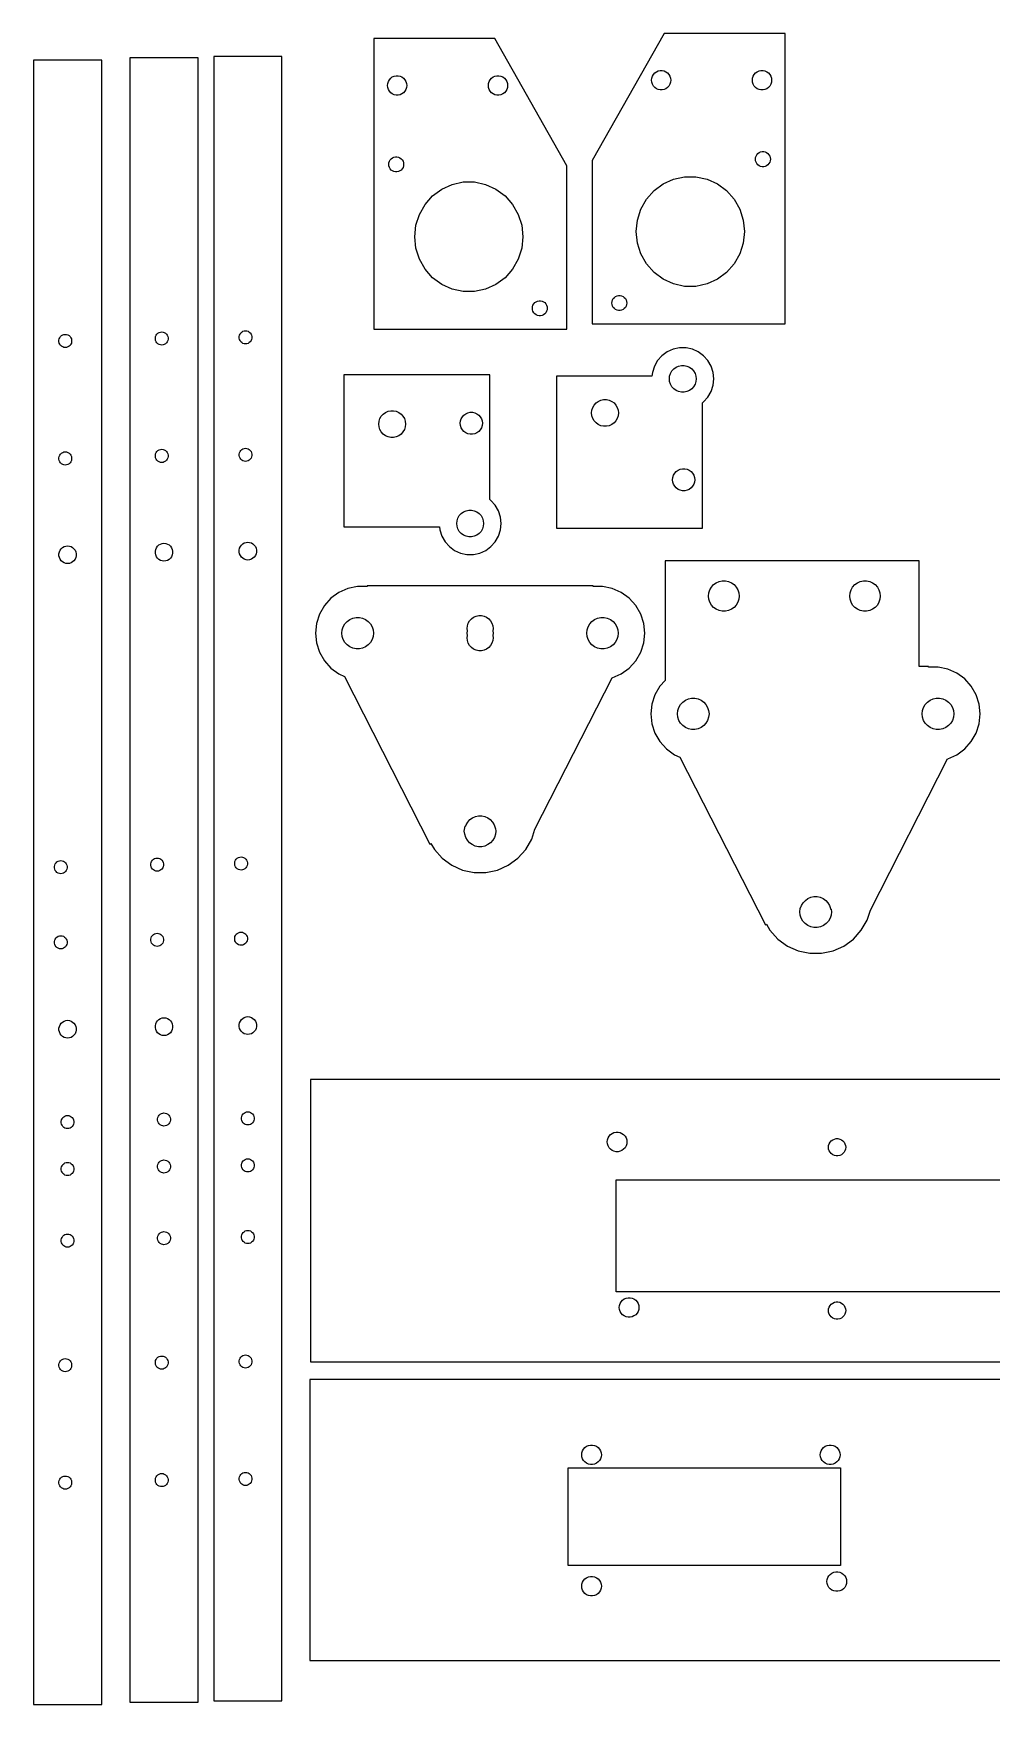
# Model space of a CAD drawing. Extents: x -159 to 1726, y 6 to 408.
# Drawn here: x 316.6 to 520.2, y 16.3 to 371.5 of the extents above; entities that cross this region are included whole.
import ezdxf

# ---------------------------------------------------------------- set-up
doc = ezdxf.new("R2010")
doc.units = 0
doc.layers.add('Layer_1', color=7, linetype='CONTINUOUS')

msp = doc.modelspace()

# ---------------------------------------------------------------- linework, layer by layer
at = {"layer": 'Layer_1', "color": 7}
for points in [[(429.963606, 343.368216), (414.65246, 370.404217), (388.962635, 370.404217), (388.962635, 308.648245), (429.963606, 308.648245)], [(476.360146, 371.516382), (450.670321, 371.516382), (435.359175, 344.480299), (435.359175, 309.760211), (476.360146, 309.760211)], [(337.10417, 366.345069), (337.10417, 16.836465), (351.612756, 16.836465), (351.612756, 366.345069)], [(354.920867, 366.585012), (354.920867, 17.076416), (369.429453, 17.076416), (369.429453, 366.585012)], [(316.614889, 365.810558), (316.614889, 16.301954), (331.123475, 16.301954), (331.123475, 365.810558)], [(393.681559, 358.381629), (393.263993, 358.471887), (392.873891, 358.648462), (392.528478, 358.904417), (392.242834, 359.227822), (392.029289, 359.604801), (391.897394, 360.019469), (391.852732, 360.452002), (391.897394, 360.884532), (392.029289, 361.299211), (392.242834, 361.676189), (392.528478, 361.999595), (392.873891, 362.25554), (393.263993, 362.432125), (393.681559, 362.522382), (394.108596, 362.522382), (394.526161, 362.432125), (394.916237, 362.25554), (395.261677, 361.999595), (395.547321, 361.676189), (395.76084, 361.299211), (395.892761, 360.884532), (395.937422, 360.452002), (395.892761, 360.019469), (395.76084, 359.604801), (395.547321, 359.227822), (395.261677, 358.904417), (394.916237, 358.648462), (394.526161, 358.471887), (394.108596, 358.381629)], [(415.106882, 358.381629), (414.689316, 358.471887), (414.299215, 358.648462), (413.953801, 358.904417), (413.668131, 359.227822), (413.454612, 359.604801), (413.322717, 360.019469), (413.278055, 360.452002), (413.322717, 360.884532), (413.454612, 361.299211), (413.668131, 361.676189), (413.953801, 361.999595), (414.299215, 362.25554), (414.689316, 362.432125), (415.106882, 362.522382), (415.533919, 362.522382), (415.951485, 362.432125), (416.34156, 362.25554), (416.687, 361.999595), (416.972644, 361.676189), (417.186163, 361.299211), (417.318084, 360.884532), (417.362746, 360.452002), (417.318084, 360.019469), (417.186163, 359.604801), (416.972644, 359.227822), (416.687, 358.904417), (416.34156, 358.648462), (415.951485, 358.471887), (415.533919, 358.381629)], [(449.788889, 359.493763), (449.371244, 359.584018), (448.981195, 359.760603), (448.635781, 360.016548), (448.350084, 360.339954), (448.136592, 360.716929), (448.004644, 361.1316), (447.959983, 361.564141), (448.004644, 361.996671), (448.136592, 362.41135), (448.350084, 362.788328), (448.635781, 363.111731), (448.981195, 363.367686), (449.371244, 363.544272), (449.788889, 363.634529), (450.215847, 363.634529), (450.633491, 363.544272), (451.02354, 363.367686), (451.368954, 363.111731), (451.654651, 362.788328), (451.868143, 362.41135), (452.000091, 361.996671), (452.044753, 361.564141), (452.000091, 361.1316), (451.868143, 360.716929), (451.654651, 360.339954), (451.368954, 360.016548), (451.02354, 359.760603), (450.633491, 359.584018), (450.215847, 359.493763)], [(471.214159, 359.493763), (470.79662, 359.584018), (470.406518, 359.760603), (470.061105, 360.016548), (469.775434, 360.339954), (469.561915, 360.716929), (469.430021, 361.1316), (469.385359, 361.564141), (469.430021, 361.996671), (469.561915, 362.41135), (469.775434, 362.788328), (470.061105, 363.111731), (470.406518, 363.367686), (470.79662, 363.544272), (471.214159, 363.634529), (471.641223, 363.634529), (472.058762, 363.544272), (472.448864, 363.367686), (472.794304, 363.111731), (473.079948, 362.788328), (473.293466, 362.41135), (473.425361, 361.996671), (473.470023, 361.564141), (473.425361, 361.1316), (473.293466, 360.716929), (473.079948, 360.339954), (472.794304, 360.016548), (472.448864, 359.760603), (472.058762, 359.584018), (471.641223, 359.493763)], [(393.537281, 342.075491), (393.214199, 342.145558), (392.912441, 342.282461), (392.645265, 342.480375), (392.424232, 342.730665), (392.259026, 343.022223), (392.15695, 343.342459), (392.122475, 343.677376), (392.15695, 344.012286), (392.259026, 344.332522), (392.424232, 344.624082), (392.645265, 344.87437), (392.912441, 345.072283), (393.214199, 345.209189), (393.537281, 345.279254), (393.867508, 345.279254), (394.190617, 345.209189), (394.492348, 345.072283), (394.759524, 344.87437), (394.980557, 344.624082), (395.145763, 344.332522), (395.247839, 344.012286), (395.282314, 343.677376), (395.247839, 343.342459), (395.145763, 343.022223), (394.980557, 342.730665), (394.759524, 342.480375), (394.492348, 342.282461), (394.190617, 342.145558), (393.867508, 342.075491)], [(471.455247, 343.187564), (471.132165, 343.257631), (470.830407, 343.394534), (470.563231, 343.592448), (470.342198, 343.842738), (470.176992, 344.134306), (470.074916, 344.454542), (470.040441, 344.78946), (470.074916, 345.124367), (470.176992, 345.444602), (470.342198, 345.73616), (470.563231, 345.986451), (470.830407, 346.184375), (471.132165, 346.321268), (471.455247, 346.391335), (471.785474, 346.391335), (472.108583, 346.321268), (472.41034, 346.184375), (472.67749, 345.986451), (472.898549, 345.73616), (473.063755, 345.444602), (473.165699, 345.124367), (473.20028, 344.78946), (473.165699, 344.454542), (473.063755, 344.134306), (472.898549, 343.842738), (472.67749, 343.592448), (472.41034, 343.394534), (472.108583, 343.257631), (471.785474, 343.187564)], [(454.991946, 317.746887), (452.641097, 318.2563), (450.445505, 319.252919), (448.501161, 320.69307), (446.892998, 322.513869), (445.691339, 324.635764), (444.948654, 326.965986), (444.697432, 329.402756), (444.948654, 331.839516), (445.691339, 334.169749), (446.892998, 336.29163), (448.501161, 338.11244), (450.445505, 339.552594), (452.641097, 340.54921), (454.991946, 341.058626), (457.395315, 341.058626), (459.746138, 340.54921), (461.94173, 339.552594), (463.886047, 338.11244), (465.494238, 336.29163), (466.695922, 334.169749), (467.438555, 331.839516), (467.68983, 329.402756), (467.438555, 326.965986), (466.695922, 324.635764), (465.494238, 322.513869), (463.886047, 320.69307), (461.94173, 319.252919), (459.746138, 318.2563), (457.395315, 317.746887)], [(407.927466, 316.634901), (405.576643, 317.144314), (403.381051, 318.140923), (401.436708, 319.581079), (399.828544, 321.40187), (398.626833, 323.523754), (397.8842, 325.853971), (397.632952, 328.290734), (397.8842, 330.727488), (398.626833, 333.057702), (399.828544, 335.179589), (401.436708, 337.000391), (403.381051, 338.440534), (405.576643, 339.437145), (407.927466, 339.946558), (410.330835, 339.946558), (412.681658, 339.437145), (414.87725, 338.440534), (416.821567, 337.000391), (418.429757, 335.179589), (419.631442, 333.057702), (420.374075, 330.727488), (420.625349, 328.290734), (420.374075, 325.853971), (419.631442, 323.523754), (418.429757, 321.40187), (416.821567, 319.581079), (414.87725, 318.140923), (412.681658, 317.144314), (410.330835, 316.634901)], [(424.043978, 311.498691), (423.720869, 311.568755), (423.419111, 311.705658), (423.151935, 311.903575), (422.930902, 312.153863), (422.765696, 312.445433), (422.663646, 312.765659), (422.629145, 313.100576), (422.663646, 313.435486), (422.765696, 313.755719), (422.930902, 314.047279), (423.151935, 314.297578), (423.419111, 314.495483), (423.720869, 314.632387), (424.043978, 314.702454), (424.374178, 314.702454), (424.697287, 314.632387), (424.999044, 314.495483), (425.26622, 314.297578), (425.487253, 314.047279), (425.652459, 313.755719), (425.754509, 313.435486), (425.789011, 313.100576), (425.754509, 312.765659), (425.652459, 312.445433), (425.487253, 312.153863), (425.26622, 311.903575), (424.999044, 311.705658), (424.697287, 311.568755), (424.374178, 311.498691)], [(440.948551, 312.610652), (440.625468, 312.680719), (440.323737, 312.817633), (440.056535, 313.015536), (439.835502, 313.265835), (439.670375, 313.557405), (439.568299, 313.877639), (439.533718, 314.212548), (439.568299, 314.547466), (439.670375, 314.867701), (439.835502, 315.159259), (440.056535, 315.409547), (440.323737, 315.607471), (440.625468, 315.744367), (440.948551, 315.814431), (441.278857, 315.814431), (441.601939, 315.744367), (441.903644, 315.607471), (442.170873, 315.409547), (442.391879, 315.159259), (442.557032, 314.867701), (442.659082, 314.547466), (442.693584, 314.212548), (442.659082, 313.877639), (442.557032, 313.557405), (442.391879, 313.265835), (442.170873, 313.015536), (441.903644, 312.817633), (441.601939, 312.680719), (441.278857, 312.610652)], [(324.73228, 305.998664), (324.673516, 305.712068), (324.558395, 305.445447), (324.391973, 305.208777), (324.181629, 305.013039), (323.936439, 304.867253), (323.667199, 304.777374), (323.385656, 304.746418), (323.10414, 304.777374), (322.8349, 304.867253), (322.589737, 305.013039), (322.379366, 305.208777), (322.212944, 305.445447), (322.097797, 305.712068), (322.039059, 305.998664), (322.039059, 306.290235), (322.097797, 306.576858), (322.212944, 306.843479), (322.379366, 307.080149), (322.589737, 307.275861), (322.8349, 307.421646), (323.10414, 307.511525), (323.385656, 307.542482), (323.667199, 307.511525), (323.936439, 307.421646), (324.181629, 307.275861), (324.391973, 307.080149), (324.558395, 306.843479), (324.673516, 306.576858), (324.73228, 306.290235)], [(345.22156, 306.533176), (345.162796, 306.246579), (345.047676, 305.979958), (344.881253, 305.743289), (344.670883, 305.54755), (344.42572, 305.401764), (344.15648, 305.311885), (343.874937, 305.280929), (343.59342, 305.311885), (343.32418, 305.401764), (343.078991, 305.54755), (342.868647, 305.743289), (342.702224, 305.979958), (342.587077, 306.246579), (342.52834, 306.533176), (342.52834, 306.824746), (342.587077, 307.11137), (342.702224, 307.37799), (342.868647, 307.61466), (343.078991, 307.810372), (343.32418, 307.956158), (343.59342, 308.046037), (343.874937, 308.076993), (344.15648, 308.046037), (344.42572, 307.956158), (344.670883, 307.810372), (344.881253, 307.61466), (345.047676, 307.37799), (345.162796, 307.11137), (345.22156, 306.824746)], [(363.038258, 306.773121), (362.979494, 306.486524), (362.864374, 306.219904), (362.697951, 305.983234), (362.48758, 305.787495), (362.242418, 305.64171), (361.973178, 305.551831), (361.691634, 305.520875), (361.410118, 305.551831), (361.140878, 305.64171), (360.895688, 305.787495), (360.685345, 305.983234), (360.518922, 306.219904), (360.403775, 306.486524), (360.345038, 306.773121), (360.345038, 307.064692), (360.403775, 307.351315), (360.518922, 307.617936), (360.685345, 307.854605), (360.895688, 308.050318), (361.140878, 308.196103), (361.410118, 308.285982), (361.691634, 308.316938), (361.973178, 308.285982), (362.242418, 308.196103), (362.48758, 308.050318), (362.697951, 307.854605), (362.864374, 307.617936), (362.979494, 307.351315), (363.038258, 307.064692)], [(458.75874, 293.0087), (459.012052, 293.192688), (459.935845, 294.218689), (460.626248, 295.4144), (461.052836, 296.727387), (461.19714, 298.100397), (461.052836, 299.473486), (460.626248, 300.786486), (459.935845, 301.982184), (459.012052, 303.008182), (457.89514, 303.819683), (456.633845, 304.381184), (455.283438, 304.668284), (453.902842, 304.668284), (452.552329, 304.381184), (451.29114, 303.819683), (450.174228, 303.008182), (449.250329, 301.982184), (448.560031, 300.786486), (448.133444, 299.473486), (448.046845, 298.649087), (427.770713, 298.649087), (427.770713, 266.340298), (458.75874, 266.340298)], [(411.460024, 261.071068), (412.721319, 261.632566), (413.838231, 262.444067), (414.762024, 263.470069), (415.452428, 264.665768), (415.879015, 265.978768), (416.023319, 267.351869), (415.879015, 268.724866), (415.452428, 270.037964), (414.762024, 271.233565), (413.838231, 272.259564), (413.584919, 272.443666), (413.584919, 298.969765), (382.596893, 298.969765), (382.596893, 266.660967), (402.887921, 266.660967), (402.959623, 265.978768), (403.386184, 264.665768), (404.076482, 263.470069), (405.000381, 262.444067), (406.117293, 261.632566), (407.378509, 261.071068), (408.729021, 260.784066), (410.109591, 260.784066)], [(454.295245, 295.266209), (453.712448, 295.390079), (453.168147, 295.63239), (452.686235, 295.98259), (452.287534, 296.425288), (451.98964, 296.941276), (451.805543, 297.507886), (451.743233, 298.100397), (451.805543, 298.692976), (451.98964, 299.259587), (452.287534, 299.775588), (452.686235, 300.218286), (453.168147, 300.568486), (453.712448, 300.810886), (454.295245, 300.934688), (454.891034, 300.934688), (455.473726, 300.810886), (456.018027, 300.568486), (456.500045, 300.218286), (456.898745, 299.775588), (457.19664, 299.259587), (457.380737, 298.692976), (457.44302, 298.100397), (457.380737, 297.507886), (457.19664, 296.941276), (456.898745, 296.425288), (456.500045, 295.98259), (456.018027, 295.63239), (455.473726, 295.390079), (454.891034, 295.266209)], [(392.540252, 285.650365), (391.957507, 285.774264), (391.413233, 286.016564), (390.931241, 286.366764), (390.532567, 286.809565), (390.234673, 287.325465), (390.050576, 287.892065), (389.988293, 288.484666), (390.050576, 289.077166), (390.234673, 289.643766), (390.532567, 290.159764), (390.931241, 290.602566), (391.413233, 290.952665), (391.957507, 291.195065), (392.540252, 291.318965), (393.136094, 291.318965), (393.718785, 291.195065), (394.263086, 290.952665), (394.745104, 290.602566), (395.143805, 290.159764), (395.441699, 289.643766), (395.625796, 289.077166), (395.688106, 288.484666), (395.625796, 287.892065), (395.441699, 287.325465), (395.143805, 286.809565), (394.745104, 286.366764), (394.263086, 286.016564), (393.718785, 285.774264), (393.136094, 285.650365)], [(437.775006, 288.011893), (437.192288, 288.135792), (436.648013, 288.378102), (436.165995, 288.728302), (435.767348, 289.171104), (435.469453, 289.687091), (435.285356, 290.253702), (435.223073, 290.846183), (435.285356, 291.438689), (435.469453, 292.005397), (435.767348, 292.521279), (436.165995, 292.964088), (436.648013, 293.314288), (437.192288, 293.556599), (437.775006, 293.6805), (438.370821, 293.6805), (438.953645, 293.556599), (439.49792, 293.314288), (439.979911, 292.964088), (440.378532, 292.521279), (440.6764, 292.005397), (440.860524, 291.438689), (440.922833, 290.846183), (440.860524, 290.253702), (440.6764, 289.687091), (440.378532, 289.171104), (439.979911, 288.728302), (439.49792, 288.378102), (438.953645, 288.135792), (438.370821, 288.011893)], [(409.41752, 286.310566), (408.937116, 286.412666), (408.488409, 286.612464), (408.091031, 286.901166), (407.762419, 287.266164), (407.516806, 287.691564), (407.365015, 288.158665), (407.313606, 288.647165), (407.365015, 289.135665), (407.516806, 289.602864), (407.762419, 290.028166), (408.091031, 290.393264), (408.488409, 290.681964), (408.937116, 290.881664), (409.41752, 290.983864), (409.908719, 290.983864), (410.389229, 290.881664), (410.837909, 290.681964), (411.235313, 290.393264), (411.563926, 290.028166), (411.809512, 289.602864), (411.96133, 289.135665), (412.012633, 288.647165), (411.96133, 288.158665), (411.809512, 287.691564), (411.563926, 287.266164), (411.235313, 286.901166), (410.837909, 286.612464), (410.389229, 286.412666), (409.908719, 286.310566)], [(324.73228, 281.033745), (324.673516, 280.747149), (324.558395, 280.480528), (324.391973, 280.243858), (324.181629, 280.048146), (323.936439, 279.902334), (323.667199, 279.812455), (323.385656, 279.781499), (323.10414, 279.812455), (322.8349, 279.902334), (322.589737, 280.048146), (322.379366, 280.243858), (322.212944, 280.480528), (322.097797, 280.747149), (322.039059, 281.033745), (322.039059, 281.325343), (322.097797, 281.611939), (322.212944, 281.87856), (322.379366, 282.11523), (322.589737, 282.310968), (322.8349, 282.456754), (323.10414, 282.546633), (323.385656, 282.577589), (323.667199, 282.546633), (323.936439, 282.456754), (324.181629, 282.310968), (324.391973, 282.11523), (324.558395, 281.87856), (324.673516, 281.611939), (324.73228, 281.325343)], [(345.22156, 281.568256), (345.162796, 281.28166), (345.047676, 281.015039), (344.881253, 280.778369), (344.670883, 280.582657), (344.42572, 280.436845), (344.15648, 280.346966), (343.874937, 280.31601), (343.59342, 280.346966), (343.32418, 280.436845), (343.078991, 280.582657), (342.868647, 280.778369), (342.702224, 281.015039), (342.587077, 281.28166), (342.52834, 281.568256), (342.52834, 281.859854), (342.587077, 282.14645), (342.702224, 282.413071), (342.868647, 282.649741), (343.078991, 282.84548), (343.32418, 282.991265), (343.59342, 283.081144), (343.874937, 283.1121), (344.15648, 283.081144), (344.42572, 282.991265), (344.670883, 282.84548), (344.881253, 282.649741), (345.047676, 282.413071), (345.162796, 282.14645), (345.22156, 281.859854)], [(363.038258, 281.808202), (362.979494, 281.521605), (362.864374, 281.254985), (362.697951, 281.018315), (362.48758, 280.822602), (362.242418, 280.676791), (361.973178, 280.586912), (361.691634, 280.555955), (361.410118, 280.586912), (361.140878, 280.676791), (360.895688, 280.822602), (360.685345, 281.018315), (360.518922, 281.254985), (360.403775, 281.521605), (360.345038, 281.808202), (360.345038, 282.099799), (360.403775, 282.386396), (360.518922, 282.653016), (360.685345, 282.889686), (360.895688, 283.085425), (361.140878, 283.23121), (361.410118, 283.321089), (361.691634, 283.352046), (361.973178, 283.321089), (362.242418, 283.23121), (362.48758, 283.085425), (362.697951, 282.889686), (362.864374, 282.653016), (362.979494, 282.386396), (363.038258, 282.099799)], [(454.530434, 274.305923), (454.04995, 274.408026), (453.601243, 274.607812), (453.203945, 274.896499), (452.875253, 275.261516), (452.62964, 275.686886), (452.477849, 276.154059), (452.426546, 276.642509), (452.477849, 277.131009), (452.62964, 277.598207), (452.875253, 278.023499), (453.203945, 278.388499), (453.601243, 278.677289), (454.04995, 278.876999), (454.530434, 278.979208), (455.021633, 278.979208), (455.502036, 278.876999), (455.950743, 278.677289), (456.348148, 278.388499), (456.676839, 278.023499), (456.922346, 277.598207), (457.074138, 277.131009), (457.12552, 276.642509), (457.074138, 276.154059), (456.922346, 275.686886), (456.676839, 275.261516), (456.348148, 274.896499), (455.950743, 274.607812), (455.502036, 274.408026), (455.021633, 274.305923)], [(409.121425, 264.517567), (408.538627, 264.641466), (407.994326, 264.883766), (407.512414, 265.233966), (407.113714, 265.676768), (406.815819, 266.192668), (406.631722, 266.759369), (406.569413, 267.351869), (406.631722, 267.944369), (406.815819, 268.510966), (407.113714, 269.026964), (407.512414, 269.469766), (407.994326, 269.819865), (408.538627, 270.062265), (409.121425, 270.186064), (409.717214, 270.186064), (410.299932, 270.062265), (410.844206, 269.819865), (411.326224, 269.469766), (411.724925, 269.026964), (412.022819, 268.510966), (412.206916, 267.944369), (412.269199, 267.351869), (412.206916, 266.759369), (412.022819, 266.192668), (411.724925, 265.676768), (411.326224, 265.233966), (410.844206, 264.883766), (410.299932, 264.641466), (409.717214, 264.517567)], [(346.186151, 261.04413), (346.106247, 260.656675), (345.949984, 260.294169), (345.724163, 259.973626), (345.438651, 259.708011), (345.105937, 259.509283), (344.740521, 259.387442), (344.358436, 259.345505), (343.976351, 259.387442), (343.610935, 259.509283), (343.278222, 259.708011), (342.99271, 259.973626), (342.766888, 260.294169), (342.610625, 260.656675), (342.530721, 261.04413), (342.530721, 261.441561), (342.610625, 261.829017), (342.766888, 262.191523), (342.99271, 262.512065), (343.278222, 262.77768), (343.610935, 262.976409), (343.976351, 263.098223), (344.358436, 263.140186), (344.740521, 263.098223), (345.105937, 262.976409), (345.438651, 262.77768), (345.724163, 262.512065), (345.949984, 262.191523), (346.106247, 261.829017), (346.186151, 261.441561)], [(364.002849, 261.284076), (363.922945, 260.89662), (363.766682, 260.534114), (363.54086, 260.213572), (363.255348, 259.947956), (362.922635, 259.749228), (362.557219, 259.627387), (362.175134, 259.585451), (361.793049, 259.627387), (361.427633, 259.749228), (361.09492, 259.947956), (360.809408, 260.213572), (360.583586, 260.534114), (360.427323, 260.89662), (360.347419, 261.284076), (360.347419, 261.681506), (360.427323, 262.068962), (360.583586, 262.431468), (360.809408, 262.752011), (361.09492, 263.017626), (361.427633, 263.216354), (361.793049, 263.338168), (362.175134, 263.380131), (362.557219, 263.338168), (362.922635, 263.216354), (363.255348, 263.017626), (363.54086, 262.752011), (363.766682, 262.431468), (363.922945, 262.068962), (364.002849, 261.681506)], [(325.696871, 260.509619), (325.616967, 260.122163), (325.460704, 259.759658), (325.234882, 259.439115), (324.94937, 259.1735), (324.616657, 258.974771), (324.251241, 258.852931), (323.869156, 258.810994), (323.487071, 258.852931), (323.121655, 258.974771), (322.788941, 259.1735), (322.50343, 259.439115), (322.277608, 259.759658), (322.121345, 260.122163), (322.041441, 260.509619), (322.041441, 260.90705), (322.121345, 261.294506), (322.277608, 261.657011), (322.50343, 261.977554), (322.788941, 262.243169), (323.121655, 262.441898), (323.487071, 262.563712), (323.869156, 262.605675), (324.251241, 262.563712), (324.616657, 262.441898), (324.94937, 262.243169), (325.234882, 261.977554), (325.460704, 261.657011), (325.616967, 261.294506), (325.696871, 260.90705)], [(486.525253, 176.51864), (488.817073, 177.53903), (490.846613, 179.0136), (492.525262, 180.87791), (493.779572, 183.050509), (494.470055, 185.17559), (510.86467, 217.351749), (510.907268, 217.360745), (512.817057, 218.211065), (514.508353, 219.439864), (515.907258, 220.993455), (516.952574, 222.803954), (517.598554, 224.792264), (517.817074, 226.871365), (517.598554, 228.950466), (516.952574, 230.938765), (515.907258, 232.749165), (514.508353, 234.302764), (512.817057, 235.531664), (510.907268, 236.381966), (508.862356, 236.816565), (506.817074, 236.816565), (506.817074, 236.931365), (504.817063, 236.931365), (504.817063, 259.43136), (450.817059, 259.43136), (450.817059, 233.959965), (449.72687, 232.749155), (448.681554, 230.938765), (448.035574, 228.950455), (447.817055, 226.871354), (448.035574, 224.792256), (448.681554, 222.803954), (449.72687, 220.993455), (451.125775, 219.439864), (452.817071, 218.211065), (454.00005, 217.684354), (472.154673, 182.054036), (472.367266, 182.162385), (473.108867, 180.877905), (474.787516, 179.013595), (476.817055, 177.539024), (479.108876, 176.518635), (481.562727, 175.997136), (484.071401, 175.997136)], [(415.234173, 193.6859), (417.525967, 194.706289), (419.555533, 196.18086), (421.234156, 198.045169), (422.488466, 200.217769), (423.178975, 202.34286), (439.573564, 234.519011), (439.616162, 234.528007), (441.525978, 235.378327), (443.217274, 236.607126), (444.616179, 238.160717), (445.661468, 239.971227), (446.307475, 241.959528), (446.525968, 244.038627), (446.307475, 246.117725), (445.661468, 248.106024), (444.616179, 249.916425), (443.217274, 251.470021), (441.525978, 252.698921), (439.616162, 253.54922), (437.571277, 253.983819), (435.525968, 253.983819), (435.525968, 254.098619), (387.525948, 254.098619), (387.525948, 253.983819), (385.480639, 253.983819), (383.435728, 253.54922), (381.525939, 252.698921), (379.834643, 251.470021), (378.435738, 249.916425), (377.390448, 248.106024), (376.744415, 246.117725), (376.525949, 244.038627), (376.744415, 241.959518), (377.390448, 239.971216), (378.435738, 238.160717), (379.834643, 236.607126), (381.525939, 235.378327), (382.708944, 234.851616), (400.863541, 199.221298), (401.076134, 199.329647), (401.817761, 198.045167), (403.496383, 196.180857), (405.525949, 194.706286), (407.817743, 193.685897), (410.271621, 193.164398), (412.780268, 193.164398)], [(462.977362, 248.699167), (462.312755, 248.840478), (461.692069, 249.116767), (461.142371, 249.516168), (460.687764, 250.021073), (460.348065, 250.609464), (460.138066, 251.255664), (460.067051, 251.931372), (460.138066, 252.607073), (460.348065, 253.253273), (460.687764, 253.841672), (461.142371, 254.346558), (461.692069, 254.74597), (462.312755, 255.022259), (462.977362, 255.16357), (463.656759, 255.16357), (464.321366, 255.022259), (464.942052, 254.74597), (465.491777, 254.346558), (465.946331, 253.841672), (466.286056, 253.253273), (466.496056, 252.607073), (466.567044, 251.931372), (466.496056, 251.255664), (466.286056, 250.609464), (465.946331, 250.021073), (465.491777, 249.516168), (464.942052, 249.116767), (464.321366, 248.840478), (463.656759, 248.699167)], [(492.977355, 248.699167), (492.312722, 248.840478), (491.692036, 249.116767), (491.14239, 249.516168), (490.687757, 250.021073), (490.348032, 250.609464), (490.138085, 251.255664), (490.067071, 251.931372), (490.138085, 252.607073), (490.348032, 253.253273), (490.687757, 253.841672), (491.14239, 254.346558), (491.692062, 254.74597), (492.312722, 255.022259), (492.977355, 255.16357), (493.656752, 255.16357), (494.321359, 255.022259), (494.942072, 254.74597), (495.49177, 254.346558), (495.946377, 253.841672), (496.286076, 253.253273), (496.496075, 252.607073), (496.567063, 251.931372), (496.496075, 251.255664), (496.286076, 250.609464), (495.946377, 250.021073), (495.49177, 249.516168), (494.942072, 249.116767), (494.321359, 248.840478), (493.656752, 248.699167)], [(385.175734, 240.70702), (384.490754, 240.85262), (383.850938, 241.13742), (383.284333, 241.54912), (382.815756, 242.069521), (382.465554, 242.67602), (382.249151, 243.342119), (382.175941, 244.038629), (382.249151, 244.735126), (382.465554, 245.401228), (382.815756, 246.007727), (383.284333, 246.528128), (383.850938, 246.939828), (384.490754, 247.224628), (385.175734, 247.370228), (385.876139, 247.370228), (386.561145, 247.224628), (387.200934, 246.939828), (387.767539, 246.528128), (388.236143, 246.007727), (388.586345, 245.401228), (388.802748, 244.735126), (388.875958, 244.038629), (388.802748, 243.342119), (388.586345, 242.67602), (388.236143, 242.069521), (387.767539, 241.54912), (387.200934, 241.13742), (386.561145, 240.85262), (385.876139, 240.70702)], [(411.238515, 240.303721), (410.676143, 240.42322), (410.150945, 240.657019), (409.685834, 240.994921), (409.301156, 241.42222), (409.013713, 241.920121), (408.836045, 242.466819), (408.775958, 243.038621), (408.828557, 243.53862), (408.775958, 244.038629), (408.828557, 244.538631), (408.775958, 245.038627), (408.836045, 245.610328), (409.013713, 246.157127), (409.301156, 246.655028), (409.685834, 247.082227), (410.150971, 247.420227), (410.676143, 247.654028), (411.238515, 247.773527), (411.813401, 247.773527), (412.375747, 247.654028), (412.900945, 247.420227), (413.366056, 247.082227), (413.750734, 246.655028), (414.038203, 246.157127), (414.215845, 245.610328), (414.275958, 245.038627), (414.223465, 244.538631), (414.275958, 244.038629), (414.223465, 243.53862), (414.275958, 243.038621), (414.215845, 242.466819), (414.038203, 241.920121), (413.750734, 241.42222), (413.366056, 240.994921), (412.900945, 240.657019), (412.375747, 240.42322), (411.813401, 240.303721)], [(437.175778, 240.70702), (436.490771, 240.85262), (435.850982, 241.13742), (435.284377, 241.54912), (434.815774, 242.069521), (434.465545, 242.67602), (434.249169, 243.342119), (434.175958, 244.038629), (434.249169, 244.735126), (434.465545, 245.401228), (434.815774, 246.007727), (435.284377, 246.528128), (435.850982, 246.939828), (436.490771, 247.224628), (437.175778, 247.370228), (437.876183, 247.370228), (438.561163, 247.224628), (439.200978, 246.939828), (439.767583, 246.528128), (440.23616, 246.007727), (440.586363, 245.401228), (440.802765, 244.735126), (440.875976, 244.038629), (440.802765, 243.342119), (440.586363, 242.67602), (440.23616, 242.069521), (439.767583, 241.54912), (439.200978, 241.13742), (438.561163, 240.85262), (437.876183, 240.70702)], [(456.466866, 223.53976), (455.78186, 223.685361), (455.142071, 223.970161), (454.575466, 224.38186), (454.106862, 224.902261), (453.75666, 225.50876), (453.540257, 226.17486), (453.467047, 226.871359), (453.540257, 227.567859), (453.75666, 228.233961), (454.106862, 228.840471), (454.575466, 229.360869), (455.142071, 229.772561), (455.78186, 230.057361), (456.466866, 230.202969), (457.167271, 230.202969), (457.852251, 230.057361), (458.492066, 229.772561), (459.058671, 229.360869), (459.527275, 228.840471), (459.877451, 228.233961), (460.093854, 227.567859), (460.167037, 226.871359), (460.093854, 226.17486), (459.877451, 225.50876), (459.527275, 224.902261), (459.058671, 224.38186), (458.492066, 223.970161), (457.852251, 223.685361), (457.167271, 223.53976)], [(508.466831, 223.53976), (507.781851, 223.685361), (507.142062, 223.970161), (506.575457, 224.38186), (506.106853, 224.902261), (505.756651, 225.50876), (505.540275, 226.17486), (505.467064, 226.871359), (505.540275, 227.567859), (505.756651, 228.233961), (506.106853, 228.840471), (506.575457, 229.360869), (507.142062, 229.772561), (507.781851, 230.057361), (508.466831, 230.202969), (509.167262, 230.202969), (509.852242, 230.057361), (510.492031, 229.772561), (511.058663, 229.360869), (511.527266, 228.840471), (511.877469, 228.233961), (512.093871, 227.567859), (512.167055, 226.871359), (512.093871, 226.17486), (511.877469, 225.50876), (511.527266, 224.902261), (511.058663, 224.38186), (510.492031, 223.970161), (509.852242, 223.685361), (509.167262, 223.53976)], [(411.175782, 198.65197), (410.490749, 198.79757), (409.85096, 199.082421), (409.284382, 199.494091), (408.815752, 200.014521), (408.465576, 200.621049), (408.249146, 201.287109), (408.175963, 201.983601), (408.249146, 202.680119), (408.367706, 203.04485), (408.492986, 203.108749), (408.556989, 203.305549), (408.896714, 203.893929), (409.351321, 204.39886), (409.90102, 204.79822), (410.521706, 205.07458), (411.186286, 205.215809), (411.86571, 205.215809), (412.53029, 205.07458), (413.151003, 204.79822), (413.700674, 204.39886), (414.155308, 203.893929), (414.495006, 203.305549), (414.705006, 202.65936), (414.71506, 202.569261), (414.820735, 202.515461), (414.876641, 201.983609), (414.803431, 201.287119), (414.587002, 200.62106), (414.236853, 200.014529), (413.768223, 199.494099), (413.201617, 199.082431), (412.561828, 198.797581), (411.876769, 198.651981)], [(323.765042, 194.155585), (323.706278, 193.869703), (323.591158, 193.602685), (323.424735, 193.366201), (323.214365, 193.170674), (322.969202, 193.024491), (322.699962, 192.934216), (322.418419, 192.903656), (322.136902, 192.934216), (321.867636, 193.024491), (321.622499, 193.170674), (321.412103, 193.366201), (321.245733, 193.602685), (321.13056, 193.869703), (321.07169, 194.155585), (321.07169, 194.447791), (321.13056, 194.7337), (321.245733, 195.000717), (321.412103, 195.237175), (321.622499, 195.432703), (321.867636, 195.578911), (322.136902, 195.669161), (322.418419, 195.69972), (322.699962, 195.669161), (322.969202, 195.578911), (323.214365, 195.432703), (323.424735, 195.237175), (323.591158, 195.000717), (323.706278, 194.7337), (323.765042, 194.447791)], [(344.254323, 194.690096), (344.195559, 194.404214), (344.080439, 194.137197), (343.914016, 193.900712), (343.703645, 193.705185), (343.458483, 193.559003), (343.189243, 193.468727), (342.907699, 193.438168), (342.626183, 193.468727), (342.356916, 193.559003), (342.11178, 193.705185), (341.901383, 193.900712), (341.735013, 194.137197), (341.619814, 194.404214), (341.56097, 194.690096), (341.56097, 194.982302), (341.619814, 195.268211), (341.735013, 195.535229), (341.901383, 195.771687), (342.11178, 195.967214), (342.356916, 196.113423), (342.626183, 196.203672), (342.907699, 196.234231), (343.189243, 196.203672), (343.458483, 196.113423), (343.703645, 195.967214), (343.914016, 195.771687), (344.080439, 195.535229), (344.195559, 195.268211), (344.254323, 194.982302)], [(362.07102, 194.930047), (362.012256, 194.644165), (361.897136, 194.377147), (361.730713, 194.140663), (361.520343, 193.945136), (361.27518, 193.798953), (361.00594, 193.708678), (360.724397, 193.678118), (360.44288, 193.708678), (360.173614, 193.798953), (359.928477, 193.945136), (359.718081, 194.140663), (359.551711, 194.377147), (359.436511, 194.644165), (359.377668, 194.930047), (359.377668, 195.222253), (359.436511, 195.508162), (359.551711, 195.775179), (359.718081, 196.011637), (359.928477, 196.207164), (360.173614, 196.353373), (360.44288, 196.443623), (360.724397, 196.474182), (361.00594, 196.443623), (361.27518, 196.353373), (361.520343, 196.207164), (361.730713, 196.011637), (361.897136, 195.775179), (362.012256, 195.508162), (362.07102, 195.222253)], [(482.466915, 181.484711), (481.781855, 181.630311), (481.142066, 181.915161), (480.575461, 182.326821), (480.106831, 182.847259), (479.756682, 183.45379), (479.540279, 184.119849), (479.467069, 184.816341), (479.540279, 185.51286), (479.658812, 185.87758), (479.784093, 185.941479), (479.847989, 186.138279), (480.187714, 186.72667), (480.642348, 187.231601), (481.19202, 187.63096), (481.812706, 187.90732), (482.477313, 188.048549), (483.15671, 188.048549), (483.821317, 187.90732), (484.442003, 187.63096), (484.991675, 187.231601), (485.446308, 186.72667), (485.786033, 186.138279), (485.99598, 185.49209), (486.006034, 185.401991), (486.111682, 185.348191), (486.167589, 184.816349), (486.094379, 184.11986), (485.877949, 183.453801), (485.5278, 182.84727), (485.05917, 182.326829), (484.492591, 181.915169), (483.852802, 181.630321), (483.167743, 181.484721)], [(323.765042, 178.178059), (323.706278, 177.892177), (323.591158, 177.625133), (323.424735, 177.388675), (323.214365, 177.193148), (322.969202, 177.046965), (322.699962, 176.95669), (322.418419, 176.92613), (322.136902, 176.95669), (321.867636, 177.046965), (321.622499, 177.193148), (321.412103, 177.388675), (321.245733, 177.625133), (321.13056, 177.892177), (321.07169, 178.178059), (321.07169, 178.470265), (321.13056, 178.756147), (321.245733, 179.023165), (321.412103, 179.259649), (321.622499, 179.455176), (321.867636, 179.601359), (322.136902, 179.691635), (322.418419, 179.722194), (322.699962, 179.691635), (322.969202, 179.601359), (323.214365, 179.455176), (323.424735, 179.259649), (323.591158, 179.023165), (323.706278, 178.756147), (323.765042, 178.470265)], [(344.254323, 178.71257), (344.195559, 178.426688), (344.080439, 178.159644), (343.914016, 177.923186), (343.703645, 177.727659), (343.458483, 177.581477), (343.189243, 177.491201), (342.907699, 177.460641), (342.626183, 177.491201), (342.356916, 177.581477), (342.11178, 177.727659), (341.901383, 177.923186), (341.735013, 178.159644), (341.619814, 178.426688), (341.56097, 178.71257), (341.56097, 179.004776), (341.619814, 179.290659), (341.735013, 179.557676), (341.901383, 179.794161), (342.11178, 179.989688), (342.356916, 180.13587), (342.626183, 180.226146), (342.907699, 180.256705), (343.189243, 180.226146), (343.458483, 180.13587), (343.703645, 179.989688), (343.914016, 179.794161), (344.080439, 179.557676), (344.195559, 179.290659), (344.254323, 179.004776)], [(362.07102, 178.952521), (362.012256, 178.666639), (361.897136, 178.399595), (361.730713, 178.163137), (361.520343, 177.96761), (361.27518, 177.821427), (361.00594, 177.731151), (360.724397, 177.700592), (360.44288, 177.731151), (360.173614, 177.821427), (359.928477, 177.96761), (359.718081, 178.163137), (359.551711, 178.399595), (359.436511, 178.666639), (359.377668, 178.952521), (359.377668, 179.244727), (359.436511, 179.530609), (359.551711, 179.797627), (359.718081, 180.034111), (359.928477, 180.229638), (360.173614, 180.375821), (360.44288, 180.466096), (360.724397, 180.496656), (361.00594, 180.466096), (361.27518, 180.375821), (361.520343, 180.229638), (361.730713, 180.034111), (361.897136, 179.797627), (362.012256, 179.530609), (362.07102, 179.244727)], [(325.696871, 159.651802), (325.616967, 159.26387), (325.460704, 158.90147), (325.234882, 158.58061), (324.94937, 158.31518), (324.616657, 158.116875), (324.251241, 157.99424), (323.869156, 157.952806), (323.487071, 157.99424), (323.121655, 158.116875), (322.788941, 158.31518), (322.50343, 158.58061), (322.277608, 158.90147), (322.121345, 159.26387), (322.041441, 159.651802), (322.041441, 160.048465), (322.121345, 160.436397), (322.277608, 160.798797), (322.50343, 161.119657), (322.788941, 161.385061), (323.121655, 161.583393), (323.487071, 161.706027), (323.869156, 161.747461), (324.251241, 161.706027), (324.616657, 161.583393), (324.94937, 161.385061), (325.234882, 161.119657), (325.460704, 160.798797), (325.616967, 160.436397), (325.696871, 160.048465)], [(346.186151, 160.186313), (346.106247, 159.798381), (345.949984, 159.435981), (345.724163, 159.115121), (345.438651, 158.849691), (345.105937, 158.651386), (344.740521, 158.528751), (344.358436, 158.487318), (343.976351, 158.528751), (343.610935, 158.651386), (343.278222, 158.849691), (342.99271, 159.115121), (342.766888, 159.435981), (342.610625, 159.798381), (342.530721, 160.186313), (342.530721, 160.582976), (342.610625, 160.970909), (342.766888, 161.333308), (342.99271, 161.654169), (343.278222, 161.919572), (343.610935, 162.117904), (343.976351, 162.240538), (344.358436, 162.281972), (344.740521, 162.240538), (345.105937, 162.117904), (345.438651, 161.919572), (345.724163, 161.654169), (345.949984, 161.333308), (346.106247, 160.970909), (346.186151, 160.582976)], [(364.002849, 160.426264), (363.922945, 160.038332), (363.766682, 159.675932), (363.54086, 159.355072), (363.255348, 159.089642), (362.922635, 158.891336), (362.557219, 158.768702), (362.175134, 158.727268), (361.793049, 158.768702), (361.427633, 158.891336), (361.09492, 159.089642), (360.809408, 159.355072), (360.583586, 159.675932), (360.427323, 160.038332), (360.347419, 160.426264), (360.347419, 160.822927), (360.427323, 161.210859), (360.583586, 161.573259), (360.809408, 161.894119), (361.09492, 162.159523), (361.427633, 162.357854), (361.793049, 162.480489), (362.175134, 162.521923), (362.557219, 162.480489), (362.922635, 162.357854), (363.255348, 162.159523), (363.54086, 161.894119), (363.766682, 161.573259), (363.922945, 161.210859), (364.002849, 160.822927)], [(785.334319, 149.151151), (375.50299, 149.151151), (375.50299, 89.148837), (785.334319, 89.148837)], [(363.521863, 140.756239), (363.463126, 140.47033), (363.347979, 140.203313), (363.181583, 139.966828), (362.971212, 139.771301), (362.726049, 139.625119), (362.456809, 139.534843), (362.175266, 139.504284), (361.893723, 139.534843), (361.624483, 139.625119), (361.37932, 139.771301), (361.16895, 139.966828), (361.002554, 140.203313), (360.887407, 140.47033), (360.828643, 140.756239), (360.828643, 141.048419), (360.887407, 141.334327), (361.002554, 141.601345), (361.16895, 141.837803), (361.37932, 142.03333), (361.624483, 142.179539), (361.893723, 142.269815), (362.175266, 142.300348), (362.456809, 142.269815), (362.726049, 142.179539), (362.971212, 142.03333), (363.181583, 141.837803), (363.347979, 141.601345), (363.463126, 141.334327), (363.521863, 141.048419)], [(325.215911, 139.981777), (325.157148, 139.695869), (325.042027, 139.428851), (324.875604, 139.192366), (324.665234, 138.996839), (324.420071, 138.850657), (324.150831, 138.760381), (323.869288, 138.729822), (323.587745, 138.760381), (323.318505, 138.850657), (323.073342, 138.996839), (322.862972, 139.192366), (322.696575, 139.428851), (322.581429, 139.695869), (322.522665, 139.981777), (322.522665, 140.273957), (322.581429, 140.559865), (322.696575, 140.826883), (322.862972, 141.063341), (323.073342, 141.258868), (323.318505, 141.405077), (323.587745, 141.495353), (323.869288, 141.525886), (324.150831, 141.495353), (324.420071, 141.405077), (324.665234, 141.258868), (324.875604, 141.063341), (325.042027, 140.826883), (325.157148, 140.559865), (325.215911, 140.273957)], [(345.705165, 140.516289), (345.646428, 140.23038), (345.531281, 139.963362), (345.364885, 139.726878), (345.154515, 139.531351), (344.909352, 139.385168), (344.640112, 139.294893), (344.358569, 139.264333), (344.077025, 139.294893), (343.807785, 139.385168), (343.562623, 139.531351), (343.352252, 139.726878), (343.185856, 139.963362), (343.070709, 140.23038), (343.011945, 140.516289), (343.011945, 140.808468), (343.070709, 141.094377), (343.185856, 141.361394), (343.352252, 141.597852), (343.562623, 141.793379), (343.807785, 141.939588), (344.077025, 142.029864), (344.358569, 142.060397), (344.640112, 142.029864), (344.909352, 141.939588), (345.154515, 141.793379), (345.364885, 141.597852), (345.531281, 141.361394), (345.646428, 141.094377), (345.705165, 140.808468)], [(440.40724, 133.82188), (439.97835, 133.911706), (439.577692, 134.088792), (439.222912, 134.34475), (438.929542, 134.668256), (438.710282, 135.045287), (438.574736, 135.45944), (438.52891, 135.892457), (438.574736, 136.3255), (438.710282, 136.739547), (438.929542, 137.116684), (439.222912, 137.44019), (439.577692, 137.696148), (439.97835, 137.873313), (440.40724, 137.963165), (440.84576, 137.963165), (441.27465, 137.873313), (441.675308, 137.696148), (442.030088, 137.44019), (442.323458, 137.116684), (442.542692, 136.739547), (442.678264, 136.3255), (442.72409, 135.892457), (442.678264, 135.45944), (442.542692, 135.045287), (442.323458, 134.668256), (442.030088, 134.34475), (441.675308, 134.088792), (441.27465, 133.911706), (440.84576, 133.82188)], [(487.182239, 132.945739), (486.803674, 133.024611), (486.45109, 133.18061), (486.138458, 133.406114), (485.879749, 133.691203), (485.686947, 134.023308), (485.56709, 134.388168), (485.527138, 134.769671), (485.56709, 135.150988), (485.686947, 135.515955), (485.879749, 135.84806), (486.138458, 136.133042), (486.45109, 136.358547), (486.803674, 136.514545), (487.182239, 136.594423), (487.567817, 136.594423), (487.946383, 136.514545), (488.298966, 136.358547), (488.611624, 136.133042), (488.870334, 135.84806), (489.063109, 135.515955), (489.182966, 135.150988), (489.222918, 134.769671), (489.182966, 134.388168), (489.063109, 134.023308), (488.870334, 133.691203), (488.611624, 133.406114), (488.298966, 133.18061), (487.946383, 133.024611), (487.567817, 132.945739)], [(325.215911, 129.995794), (325.157148, 129.709911), (325.042027, 129.442894), (324.875604, 129.206409), (324.665234, 129.010882), (324.420071, 128.8647), (324.150831, 128.774424), (323.869288, 128.743865), (323.587745, 128.774424), (323.318505, 128.8647), (323.073342, 129.010882), (322.862972, 129.206409), (322.696575, 129.442894), (322.581429, 129.709911), (322.522665, 129.995794), (322.522665, 130.288), (322.581429, 130.573882), (322.696575, 130.840926), (322.862972, 131.077384), (323.073342, 131.272911), (323.318505, 131.41912), (323.587745, 131.509369), (323.869288, 131.539929), (324.150831, 131.509369), (324.420071, 131.41912), (324.665234, 131.272911), (324.875604, 131.077384), (325.042027, 130.840926), (325.157148, 130.573882), (325.215911, 130.288)], [(345.705165, 130.530305), (345.646428, 130.244423), (345.531281, 129.977405), (345.364885, 129.740921), (345.154515, 129.545394), (344.909352, 129.399211), (344.640112, 129.308935), (344.358569, 129.278376), (344.077025, 129.308935), (343.807785, 129.399211), (343.562623, 129.545394), (343.352252, 129.740921), (343.185856, 129.977405), (343.070709, 130.244423), (343.011945, 130.530305), (343.011945, 130.822511), (343.070709, 131.108393), (343.185856, 131.375437), (343.352252, 131.611895), (343.562623, 131.807422), (343.807785, 131.953631), (344.077025, 132.04388), (344.358569, 132.07444), (344.640112, 132.04388), (344.909352, 131.953631), (345.154515, 131.807422), (345.364885, 131.611895), (345.531281, 131.375437), (345.646428, 131.108393), (345.705165, 130.822511)], [(363.521863, 130.770256), (363.463126, 130.484373), (363.347979, 130.217356), (363.181583, 129.980871), (362.971212, 129.785344), (362.726049, 129.639162), (362.456809, 129.548886), (362.175266, 129.518327), (361.893723, 129.548886), (361.624483, 129.639162), (361.37932, 129.785344), (361.16895, 129.980871), (361.002554, 130.217356), (360.887407, 130.484373), (360.828643, 130.770256), (360.828643, 131.062461), (360.887407, 131.348344), (361.002554, 131.615388), (361.16895, 131.851846), (361.37932, 132.047373), (361.624483, 132.193582), (361.893723, 132.283831), (362.175266, 132.31439), (362.456809, 132.283831), (362.726049, 132.193582), (362.971212, 132.047373), (363.181583, 131.851846), (363.347979, 131.615388), (363.463126, 131.348344), (363.521863, 131.062461)], [(440.428724, 104.025431), (440.428724, 127.827957), (536.319069, 127.827957), (536.319069, 104.025431)], [(325.215911, 114.767224), (325.157148, 114.481315), (325.042027, 114.214298), (324.875604, 113.977839), (324.665234, 113.782312), (324.420071, 113.636104), (324.150831, 113.545828), (323.869288, 113.515268), (323.587745, 113.545828), (323.318505, 113.636104), (323.073342, 113.782312), (322.862972, 113.977839), (322.696575, 114.214298), (322.581429, 114.481315), (322.522665, 114.767224), (322.522665, 115.059403), (322.581429, 115.345312), (322.696575, 115.612329), (322.862972, 115.848788), (323.073342, 116.044315), (323.318505, 116.190523), (323.587745, 116.280799), (323.869288, 116.311359), (324.150831, 116.280799), (324.420071, 116.190523), (324.665234, 116.044315), (324.875604, 115.848788), (325.042027, 115.612329), (325.157148, 115.345312), (325.215911, 115.059403)], [(345.705165, 115.301735), (345.646428, 115.015826), (345.531281, 114.748809), (345.364885, 114.512351), (345.154515, 114.316824), (344.909352, 114.170615), (344.640112, 114.080339), (344.358569, 114.04978), (344.077025, 114.080339), (343.807785, 114.170615), (343.562623, 114.316824), (343.352252, 114.512351), (343.185856, 114.748809), (343.070709, 115.015826), (343.011945, 115.301735), (343.011945, 115.593914), (343.070709, 115.879823), (343.185856, 116.146841), (343.352252, 116.383299), (343.562623, 116.578826), (343.807785, 116.725035), (344.077025, 116.81531), (344.358569, 116.84587), (344.640112, 116.81531), (344.909352, 116.725035), (345.154515, 116.578826), (345.364885, 116.383299), (345.531281, 116.146841), (345.646428, 115.879823), (345.705165, 115.593914)], [(363.521863, 115.541686), (363.463126, 115.255777), (363.347979, 114.988759), (363.181583, 114.752301), (362.971212, 114.556774), (362.726049, 114.410565), (362.456809, 114.32029), (362.175266, 114.28973), (361.893723, 114.32029), (361.624483, 114.410565), (361.37932, 114.556774), (361.16895, 114.752301), (361.002554, 114.988759), (360.887407, 115.255777), (360.828643, 115.541686), (360.828643, 115.833865), (360.887407, 116.119774), (361.002554, 116.386791), (361.16895, 116.623249), (361.37932, 116.818776), (361.624483, 116.964985), (361.893723, 117.055261), (362.175266, 117.08582), (362.456809, 117.055261), (362.726049, 116.964985), (362.971212, 116.818776), (363.181583, 116.623249), (363.347979, 116.386791), (363.463126, 116.119774), (363.521863, 115.833865)], [(442.961342, 98.641558), (442.532426, 98.731384), (442.131767, 98.908575), (441.776988, 99.164427), (441.483618, 99.487827), (441.264278, 99.864964), (441.128811, 100.279223), (441.082986, 100.71216), (441.128811, 101.145177), (441.264278, 101.559224), (441.483618, 101.936361), (441.776988, 102.259867), (442.131767, 102.515825), (442.532426, 102.693016), (442.961342, 102.782842), (443.399836, 102.782842), (443.828752, 102.693016), (444.229384, 102.515825), (444.584164, 102.259867), (444.877534, 101.936361), (445.096794, 101.559224), (445.232314, 101.145177), (445.278192, 100.71216), (445.232314, 100.279223), (445.096794, 99.864964), (444.877534, 99.487827), (444.584164, 99.164427), (444.229384, 98.908575), (443.828752, 98.731384), (443.399836, 98.641558)], [(487.182239, 98.233596), (486.803674, 98.312442), (486.45109, 98.468467), (486.138458, 98.693866), (485.879749, 98.978954), (485.686947, 99.311059), (485.56709, 99.675999), (485.527138, 100.057422), (485.56709, 100.438846), (485.686947, 100.80368), (485.879749, 101.13589), (486.138458, 101.420873), (486.45109, 101.646272), (486.803674, 101.802296), (487.182239, 101.882148), (487.567817, 101.882148), (487.946382, 101.802296), (488.298966, 101.646272), (488.611624, 101.420873), (488.870334, 101.13589), (489.063109, 100.80368), (489.182966, 100.438846), (489.222918, 100.057422), (489.182966, 99.675999), (489.063109, 99.311059), (488.870334, 98.978954), (488.611624, 98.693866), (488.298966, 98.468467), (487.946382, 98.312442), (487.567817, 98.233596)], [(324.73228, 88.304419), (324.673516, 88.01851), (324.558395, 87.751493), (324.391973, 87.515035), (324.181629, 87.319508), (323.936439, 87.173325), (323.667199, 87.083049), (323.385656, 87.05249), (323.10414, 87.083049), (322.8349, 87.173325), (322.589737, 87.319508), (322.379366, 87.515035), (322.212944, 87.751493), (322.097797, 88.01851), (322.039059, 88.304419), (322.039059, 88.596598), (322.097797, 88.882534), (322.212944, 89.149551), (322.379366, 89.386009), (322.589737, 89.581563), (322.8349, 89.727692), (323.10414, 89.817968), (323.385656, 89.848527), (323.667199, 89.817968), (323.936439, 89.727692), (324.181629, 89.581563), (324.391973, 89.386009), (324.558395, 89.149551), (324.673516, 88.882534), (324.73228, 88.596598)], [(345.22156, 88.83893), (345.162796, 88.553021), (345.047676, 88.286004), (344.881253, 88.049546), (344.670883, 87.854019), (344.42572, 87.707836), (344.15648, 87.617561), (343.874937, 87.587001), (343.59342, 87.617561), (343.32418, 87.707836), (343.078991, 87.854019), (342.868647, 88.049546), (342.702224, 88.286004), (342.587077, 88.553021), (342.52834, 88.83893), (342.52834, 89.13111), (342.587077, 89.417045), (342.702224, 89.684062), (342.868647, 89.92052), (343.078991, 90.116074), (343.32418, 90.262203), (343.59342, 90.352479), (343.874937, 90.383039), (344.15648, 90.352479), (344.42572, 90.262203), (344.670883, 90.116074), (344.881253, 89.92052), (345.047676, 89.684062), (345.162796, 89.417045), (345.22156, 89.13111)], [(363.038258, 89.078881), (362.979494, 88.792972), (362.864374, 88.525955), (362.697951, 88.289496), (362.48758, 88.093969), (362.242418, 87.947787), (361.973178, 87.857511), (361.691634, 87.826952), (361.410118, 87.857511), (361.140878, 87.947787), (360.895688, 88.093969), (360.685345, 88.289496), (360.518922, 88.525955), (360.403775, 88.792972), (360.345038, 89.078881), (360.345038, 89.37106), (360.403775, 89.656995), (360.518922, 89.924013), (360.685345, 90.160471), (360.895688, 90.356025), (361.140878, 90.502154), (361.410118, 90.59243), (361.691634, 90.622989), (361.973178, 90.59243), (362.242418, 90.502154), (362.48758, 90.356025), (362.697951, 90.160471), (362.864374, 89.924013), (362.979494, 89.656995), (363.038258, 89.37106)], [(784.835923, 85.418775), (375.332387, 85.418775), (375.332387, 25.648228), (784.835923, 25.648228)], [(434.996855, 67.343897), (434.568256, 67.434094), (434.167941, 67.610412), (433.813453, 67.865338), (433.520294, 68.187574), (433.30114, 68.563124), (433.165806, 68.975609), (433.119874, 69.40688), (433.165806, 69.838151), (433.30114, 70.250557), (433.520294, 70.626106), (433.813453, 70.948422), (434.167941, 71.203348), (434.568256, 71.379666), (434.996855, 71.469863), (435.434978, 71.469863), (435.86355, 71.379666), (436.263891, 71.203348), (436.618406, 70.948422), (436.911512, 70.626106), (437.130587, 70.250557), (437.266027, 69.838151), (437.311932, 69.40688), (437.266027, 68.975609), (437.130587, 68.563124), (436.911512, 68.187574), (436.618406, 67.865338), (436.263891, 67.610412), (435.86355, 67.434094), (435.434978, 67.343897)], [(485.697742, 67.343897), (485.269566, 67.434094), (484.869331, 67.610412), (484.515028, 67.865338), (484.221605, 68.187574), (484.003033, 68.563124), (483.867275, 68.975609), (483.82137, 69.40688), (483.867275, 69.838151), (484.003033, 70.250557), (484.221605, 70.626106), (484.515028, 70.948422), (484.869331, 71.203348), (485.269566, 71.379666), (485.697742, 71.469863), (486.136871, 71.469863), (486.565046, 71.379666), (486.965255, 71.203348), (487.319585, 70.948422), (487.613008, 70.626106), (487.83158, 70.250557), (487.967311, 69.838151), (488.013216, 69.40688), (487.967311, 68.975609), (487.83158, 68.563124), (487.613008, 68.187574), (487.319585, 67.865338), (486.965255, 67.610412), (486.565046, 67.434094), (486.136871, 67.343897)], [(324.73228, 63.339526), (324.673516, 63.053618), (324.558395, 62.7866), (324.391973, 62.550142), (324.181629, 62.354615), (323.936439, 62.208406), (323.667199, 62.118157), (323.385656, 62.087597), (323.10414, 62.118157), (322.8349, 62.208406), (322.589737, 62.354615), (322.379366, 62.550142), (322.212944, 62.7866), (322.097797, 63.053618), (322.039059, 63.339526), (322.039059, 63.631706), (322.097797, 63.917614), (322.212944, 64.184632), (322.379366, 64.421116), (322.589737, 64.616617), (322.8349, 64.762826), (323.10414, 64.853102), (323.385656, 64.883661), (323.667199, 64.853102), (323.936439, 64.762826), (324.181629, 64.616617), (324.391973, 64.421116), (324.558395, 64.184632), (324.673516, 63.917614), (324.73228, 63.631706)], [(345.22156, 63.874038), (345.162796, 63.588129), (345.047676, 63.321111), (344.881253, 63.084653), (344.670883, 62.889126), (344.42572, 62.742917), (344.15648, 62.652668), (343.874937, 62.622109), (343.59342, 62.652668), (343.32418, 62.742917), (343.078991, 62.889126), (342.868647, 63.084653), (342.702224, 63.321111), (342.587077, 63.588129), (342.52834, 63.874038), (342.52834, 64.166217), (342.587077, 64.452126), (342.702224, 64.719143), (342.868647, 64.955628), (343.078991, 65.151128), (343.32418, 65.297337), (343.59342, 65.387613), (343.874937, 65.418172), (344.15648, 65.387613), (344.42572, 65.297337), (344.670883, 65.151128), (344.881253, 64.955628), (345.047676, 64.719143), (345.162796, 64.452126), (345.22156, 64.166217)], [(363.038258, 64.113988), (362.979494, 63.828079), (362.864374, 63.561062), (362.697951, 63.324604), (362.48758, 63.129077), (362.242418, 62.982868), (361.973178, 62.892619), (361.691634, 62.862059), (361.410118, 62.892619), (361.140878, 62.982868), (360.895688, 63.129077), (360.685345, 63.324604), (360.518922, 63.561062), (360.403775, 63.828079), (360.345038, 64.113988), (360.345038, 64.406168), (360.403775, 64.692076), (360.518922, 64.959094), (360.685345, 65.195578), (360.895688, 65.391079), (361.140878, 65.537288), (361.410118, 65.627564), (361.691634, 65.658123), (361.973178, 65.627564), (362.242418, 65.537288), (362.48758, 65.391079), (362.697951, 65.195578), (362.864374, 64.959094), (362.979494, 64.692076), (363.038258, 64.406168)], [(430.225623, 45.89769), (430.225623, 66.641084), (488.113044, 66.641084), (488.113044, 45.89769)], [(434.996855, 39.389708), (434.568256, 39.479904), (434.167941, 39.656222), (433.813453, 39.911175), (433.520294, 40.233384), (433.30114, 40.608934), (433.165806, 41.021446), (433.119874, 41.45269), (433.165806, 41.883961), (433.30114, 42.296367), (433.520294, 42.671917), (433.813453, 42.994232), (434.167941, 43.249079), (434.568256, 43.425503), (434.996855, 43.515673), (435.434978, 43.515673), (435.86355, 43.425503), (436.263891, 43.249079), (436.618406, 42.994232), (436.911512, 42.671917), (437.130587, 42.296367), (437.266027, 41.883961), (437.311932, 41.45269), (437.266027, 41.021446), (437.130587, 40.608934), (436.911512, 40.233384), (436.618406, 39.911175), (436.263891, 39.656222), (435.86355, 39.479904), (435.434978, 39.389708)], [(487.095033, 40.377503), (486.666831, 40.467699), (486.266622, 40.644018), (485.912319, 40.898944), (485.618869, 41.22118), (485.400297, 41.596729), (485.264566, 42.009215), (485.218661, 42.440486), (485.264566, 42.871756), (485.400297, 43.284136), (485.618869, 43.659712), (485.912319, 43.982028), (486.266622, 44.236848), (486.666831, 44.413272), (487.095033, 44.503468), (487.534162, 44.503468), (487.96231, 44.413272), (488.362546, 44.236848), (488.716876, 43.982028), (489.010299, 43.659712), (489.228844, 43.284136), (489.364602, 42.871756), (489.410507, 42.440486), (489.364602, 42.009215), (489.228844, 41.596729), (489.010299, 41.22118), (488.716876, 40.898944), (488.362546, 40.644018), (487.96231, 40.467699), (487.534162, 40.377503)]]:
    msp.add_lwpolyline(points, close=True, dxfattribs=at)

doc.saveas('drawing.dxf')
